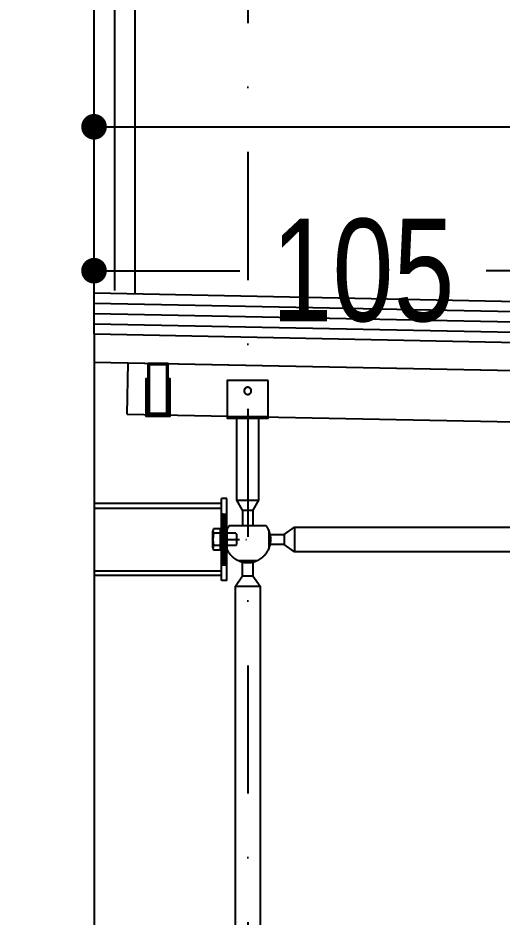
# Model space of a CAD drawing. Header units: centimetres. Extents: x 77182 to 116086, y 20619 to 33555.
# Drawn here: x 81714.2 to 81808.7, y 22649.7 to 22825.2 of the extents above; entities that cross this region are included whole.
import ezdxf

# ---------------------------------------------------------------- set-up
doc = ezdxf.new("R2010")
doc.units = ezdxf.units.CM
doc.header["$LTSCALE"] = 100
doc.linetypes.add('DASHDOT2', pattern=[0.5, 0.25, -0.125, 0, -0.125])
doc.linetypes.add('HIDDEN', pattern=[9.525, 6.35, -3.175])
for name, color, linetype in [('A-ANNO-DIMS', 187, 'Continuous'), ('A-ANNO-GRID', 155, 'DASHDOT2'), ('A-ELEV-01', 255, 'Continuous'), ('A-ELEV-02', 253, 'Continuous'), ('A-WALL-INSL', 249, 'Continuous'), ('A-WALL-SNWPNL', 200, 'Continuous'), ('K_TRAPEZ ÇATI', 114, 'Continuous'), ('S-STEL', 3, 'Continuous')]:
    doc.layers.add(name, color=color, linetype=linetype)
doc.layers.add('cephetutucu', color=8, linetype='Continuous', lineweight=25)
doc.styles.add('Fields_100', font='act_simplex.shx', dxfattribs={"width": 0.8, "height": 20})
doc.linetypes.add('BATTING', pattern='A,0.00254,-2.54,[134,ltypeshp.shx,S=2.54,R=0,X=-2.54,Y=0],-5.08,[134,ltypeshp.shx,S=2.54,R=180,X=2.54,Y=0],-2.54', length=10.16254)
doc.dimstyles.new('FIELDS_100', dxfattribs={"dimscale": 0, "dimtxt": 20, "dimasz": 5, "dimexe": 5, "dimexo": 5, "dimgap": 5, "dimtad": 0, "dimdec": 0, "dimzin": 0, "dimdsep": 46, "dimtxsty": 'Fields_100', "dimblk": 'DOT', "dimcen": 0.09, "dimclrt": 50, "dimadec": 0, "dimazin": 0, "dimtfac": 1, "dimtdec": 0, "dimtix": 1, "dimtofl": 0, "dimtmove": 1, "dimatfit": 3, "dimfxl": 5, "dimfxlon": 1, "dimtolj": 1, "dimtzin": 0, "dimarcsym": 0})
pattern_1 = [(225, (292.73155, 1032.0001), (0.088388348, -0.088388348), [])]

# ---------------------------------------------------------------- blocks, each defined once
blk = doc.blocks.new('A$C9ce80890')
at = {"layer": 'cephetutucu'}
h = blk.add_hatch(dxfattribs=at)
h.set_pattern_fill('ANSI31', color=256, angle=180)
h.set_pattern_definition(pattern_1)
h.paths.add_polyline_path([(41, 68), (51, 68), (51, 80), (41, 80)])
h.paths.add_polyline_path([(41, 30), (51, 30), (51, 68), (41, 68)])
h.paths.add_polyline_path([(41, 80), (51, 80), (51, 92), (41, 92)])
h.paths.add_polyline_path([(41, 92), (51, 92), (51, 130), (41, 130)])
h = blk.add_hatch(dxfattribs=at)
h.set_pattern_fill('ANSI31', color=256, angle=180)
h.set_pattern_definition(pattern_1)
h.paths.add_polyline_path([(41, 68), (51, 68), (51, 80), (41, 80)])
h.paths.add_polyline_path([(41, 67), (51, 67), (51, 68), (41, 68)])
h.paths.add_polyline_path([(41, 80), (51, 80), (51, 92), (41, 92)])
h.paths.add_polyline_path([(41, 92), (51, 92), (51, 93), (41, 93)])
for p, q in [((41, 160), (51, 160)), ((41, 160), (41, 0)), ((51, 160), (51, 0)), ((51, 150), (300, 150)), ((300, 141.2), (51, 141.2)), ((23, 92), (21, 90)), ((21, 90), (21, 70)), ((23, 92), (68, 92)), ((41, 55), (41, 105)), ((41, 101.8), (41, 58.2)), ((41, 98.5), (41, 61.5)), ((41, 93), (51, 93)), ((51, 102), (53, 102)), ((51, 58), (51, 102)), ((53, 102), (53, 58)), ((53, 101), (67, 101)), ((53, 101), (53, 59)), ((68, 96.5), (68, 63.5)), ((23, 68), (21, 70)), ((23, 68), (67, 68)), ((41, 67), (51, 67)), ((51, 58), (53, 58)), ((53, 59), (67, 59)), ((68, 68), (68, 63.5)), ((300, 18.8), (51, 18.8)), ((41, 0), (51, 0)), ((51, 10), (300, 10))]:
    blk.add_line(p, q, dxfattribs=at)
at = {"layer": 'cephetutucu', "linetype": 'DASHDOT2'}
blk.add_line((41, 80), (0, 80), dxfattribs=at)
at = {"layer": 'cephetutucu'}
for centre, radius, start, end in [((57.4, 96.5), 10.6, 334.9424, 25.0576), ((-4.5, 80), 72.5, 350.4727, 9.5273), ((57.4, 63.5), 10.6, 334.9424, 25.0576)]:
    blk.add_arc(centre, radius, start, end, dxfattribs=at)
blk = doc.blocks.new('_Dot')
at = {"color": 0, "linetype": 'ByBlock', "lineweight": -2}
blk.add_line((-0.5, 0), (-1, 0), dxfattribs=at)
at = {"color": 0, "linetype": 'ByBlock', "const_width": 0.5}
blk.add_lwpolyline([(-0.25, 0, 1), (0.25, 0, 1)], format="xyb", close=True, dxfattribs=at)
blk = doc.blocks.new('*D93')
at = {"layer": 'A-ANNO-DIMS', "color": 0, "lineweight": -2, "transparency": 16777216}
for p, q in [((81729.04, 22798.93), (81729.04, 22808.93)), ((82021.58, 22798.93), (82021.58, 22808.93)), ((81734.04, 22803.93), (81849.74, 22803.93)), ((82016.58, 22803.93), (81900.88, 22803.93))]:
    blk.add_line(p, q, dxfattribs=at)
at = {"layer": 'DEFPOINTS', "color": 0, "transparency": 16777216}
for p in [(82021.58, 22803.93), (81729.04, 22765.51), (82021.58, 22759.66)]:
    blk.add_point(p, dxfattribs=at)
at = {"layer": 'A-ANNO-DIMS', "color": 0, "lineweight": -2, "transparency": 16777216, "xscale": 5, "yscale": 5, "zscale": 5, "rotation": 180}
blk.add_blockref('_Dot', (81729.04, 22803.93), dxfattribs=at)
at = {"layer": 'A-ANNO-DIMS', "color": 0, "lineweight": -2, "transparency": 16777216, "xscale": 5, "yscale": 5, "zscale": 5}
blk.add_blockref('_Dot', (82021.58, 22803.93), dxfattribs=at)
at = {"layer": 'A-ANNO-DIMS', "color": 50, "transparency": 16777216, "insert": (81875.31, 22803.93), "char_height": 20, "attachment_point": 5, "style": 'Fields_100'}
blk.add_mtext('\\A1;293', dxfattribs=at)
blk = doc.blocks.new('*D94')
at = {"layer": 'A-ANNO-DIMS', "color": 0, "lineweight": -2, "transparency": 16777216}
for p, q in [((81729.04, 22770.85), (81729.04, 22780.85)), ((81834.04, 22771.53), (81834.04, 22780.85)), ((81734.04, 22775.85), (81757.5, 22775.85)), ((81829.04, 22775.85), (81805.59, 22775.85))]:
    blk.add_line(p, q, dxfattribs=at)
at = {"layer": 'DEFPOINTS', "color": 0, "transparency": 16777216}
for p in [(81834.04, 22775.85), (81729.04, 22765.51), (81834.04, 22766.53)]:
    blk.add_point(p, dxfattribs=at)
at = {"layer": 'A-ANNO-DIMS', "color": 0, "lineweight": -2, "transparency": 16777216, "xscale": 5, "yscale": 5, "zscale": 5, "rotation": 180}
blk.add_blockref('_Dot', (81729.04, 22775.85), dxfattribs=at)
at = {"layer": 'A-ANNO-DIMS', "color": 0, "lineweight": -2, "transparency": 16777216, "xscale": 5, "yscale": 5, "zscale": 5}
blk.add_blockref('_Dot', (81834.04, 22775.85), dxfattribs=at)
at = {"layer": 'A-ANNO-DIMS', "color": 50, "transparency": 16777216, "insert": (81781.54, 22775.85), "char_height": 20, "attachment_point": 5, "style": 'Fields_100'}
blk.add_mtext('\\A1;105', dxfattribs=at)
blk = doc.blocks.new('*D87')
at = {"layer": 'A-ANNO-DIMS', "color": 0, "lineweight": -2, "transparency": 16777216}
for p, q in [((81690.96, 22763.33), (81680.96, 22763.33)), ((81685.96, 22758.33), (81685.96, 22338.7)), ((81685.96, 21867.92), (81685.96, 22287.56)), ((81690.96, 21862.92), (81680.96, 21862.92))]:
    blk.add_line(p, q, dxfattribs=at)
at = {"layer": 'DEFPOINTS', "color": 0, "transparency": 16777216}
for p in [(81829.95, 22763.33), (81685.96, 21862.92), (81829.95, 21862.92)]:
    blk.add_point(p, dxfattribs=at)
at = {"layer": 'A-ANNO-DIMS', "color": 0, "lineweight": -2, "transparency": 16777216, "xscale": 5, "yscale": 5, "zscale": 5}
for p, rotation in [((81685.96, 22763.33), 90), ((81685.96, 21862.92), 270)]:
    blk.add_blockref('_Dot', p, dxfattribs=dict(at, rotation=rotation))
at = {"layer": 'A-ANNO-DIMS', "color": 50, "transparency": 16777216, "insert": (81685.96, 22313.13), "char_height": 20, "attachment_point": 5, "rotation": 90, "style": 'Fields_100'}
blk.add_mtext('\\A1;900', dxfattribs=at)

msp = doc.modelspace()

# ---------------------------------------------------------------- linework, layer by layer
at = {"layer": 'A-ANNO-GRID'}
msp.add_line((81759.07, 23450.33), (81759.07, 21881.86), dxfattribs=at)
at = {"layer": 'A-ELEV-01'}
msp.add_line((81729.04, 22763.51), (81729.04, 22460.41), dxfattribs=at)
for points in [[(81735.48, 22747.88), (81735.68, 22757.88)], [(81735.48, 22747.88), (81735.68, 22757.88)], [(81735.68, 22757.88), (81834.04, 22755.91)], [(81735.48, 22747.88), (81834.04, 22745.91)]]:
    msp.add_lwpolyline(points, dxfattribs=at)
at = {"layer": 'A-ELEV-02'}
for points in [[(81743.63, 22747.76), (81739.43, 22747.76), (81739.43, 22754.76), (81739.13, 22754.76), (81739.13, 22747.46), (81743.93, 22747.46), (81743.93, 22754.76), (81743.63, 22754.76)], [(81763.04, 22754.41), (81755.04, 22754.41), (81755.04, 22747.11), (81763.04, 22747.11)], [(81759.74, 22752.41), (81759.74, 22752.42), (81759.74, 22752.44), (81759.74, 22752.45), (81759.74, 22752.47), (81759.74, 22752.49), (81759.74, 22752.5), (81759.73, 22752.52), (81759.73, 22752.53), (81759.73, 22752.55), (81759.72, 22752.57), (81759.72, 22752.58), (81759.72, 22752.6), (81759.71, 22752.62), (81759.71, 22752.63), (81759.7, 22752.65), (81759.69, 22752.66), (81759.69, 22752.68), (81759.68, 22752.7), (81759.67, 22752.71), (81759.66, 22752.73), (81759.66, 22752.74), (81759.65, 22752.76), (81759.64, 22752.77), (81759.63, 22752.79), (81759.62, 22752.8), (81759.61, 22752.82), (81759.6, 22752.83), (81759.59, 22752.85), (81759.58, 22752.86), (81759.56, 22752.88), (81759.55, 22752.89), (81759.54, 22752.9), (81759.53, 22752.91), (81759.51, 22752.93), (81759.5, 22752.94), (81759.48, 22752.95), (81759.47, 22752.96), (81759.46, 22752.97), (81759.44, 22752.98), (81759.43, 22752.99), (81759.41, 22753), (81759.4, 22753.01), (81759.38, 22753.02), (81759.36, 22753.03), (81759.35, 22753.04), (81759.33, 22753.04), (81759.32, 22753.05), (81759.3, 22753.06), (81759.28, 22753.06), (81759.27, 22753.07), (81759.25, 22753.08), (81759.24, 22753.08), (81759.22, 22753.08), (81759.2, 22753.09), (81759.19, 22753.09), (81759.17, 22753.1), (81759.15, 22753.1), (81759.14, 22753.1), (81759.12, 22753.1), (81759.11, 22753.1), (81759.09, 22753.11), (81759.07, 22753.11), (81759.06, 22753.11), (81759.04, 22753.11), (81759.03, 22753.11), (81759.01, 22753.11), (81759, 22753.11), (81758.98, 22753.1), (81758.96, 22753.1), (81758.95, 22753.1), (81758.93, 22753.1), (81758.92, 22753.1), (81758.9, 22753.09), (81758.88, 22753.09), (81758.87, 22753.08), (81758.85, 22753.08), (81758.83, 22753.08), (81758.82, 22753.07), (81758.8, 22753.06), (81758.79, 22753.06), (81758.77, 22753.05), (81758.75, 22753.04), (81758.74, 22753.04), (81758.72, 22753.03), (81758.71, 22753.02), (81758.69, 22753.01), (81758.68, 22753), (81758.66, 22752.99), (81758.65, 22752.98), (81758.63, 22752.97), (81758.62, 22752.96), (81758.6, 22752.95), (81758.59, 22752.94), (81758.57, 22752.93), (81758.56, 22752.91), (81758.55, 22752.9), (81758.54, 22752.89), (81758.52, 22752.88), (81758.51, 22752.86), (81758.5, 22752.85), (81758.49, 22752.83), (81758.48, 22752.82), (81758.47, 22752.8), (81758.46, 22752.79), (81758.45, 22752.77), (81758.44, 22752.76), (81758.43, 22752.74), (81758.42, 22752.73), (81758.41, 22752.71), (81758.41, 22752.7), (81758.4, 22752.68), (81758.39, 22752.66), (81758.39, 22752.65), (81758.38, 22752.63), (81758.38, 22752.62), (81758.37, 22752.6), (81758.37, 22752.58), (81758.36, 22752.57), (81758.36, 22752.55), (81758.35, 22752.53), (81758.35, 22752.52), (81758.35, 22752.5), (81758.35, 22752.49), (81758.35, 22752.47), (81758.34, 22752.45), (81758.34, 22752.44), (81758.34, 22752.42), (81758.34, 22752.41), (81758.34, 22752.39), (81758.34, 22752.38), (81758.34, 22752.36), (81758.35, 22752.34), (81758.35, 22752.33), (81758.35, 22752.31), (81758.35, 22752.3), (81758.35, 22752.28), (81758.36, 22752.26), (81758.36, 22752.25), (81758.37, 22752.23), (81758.37, 22752.21), (81758.38, 22752.2), (81758.38, 22752.18), (81758.39, 22752.17), (81758.39, 22752.15), (81758.4, 22752.13), (81758.41, 22752.12), (81758.41, 22752.1), (81758.42, 22752.09), (81758.43, 22752.07), (81758.44, 22752.05), (81758.45, 22752.04), (81758.46, 22752.02), (81758.47, 22752.01), (81758.48, 22751.99), (81758.49, 22751.98), (81758.5, 22751.97), (81758.51, 22751.95), (81758.52, 22751.94), (81758.54, 22751.92), (81758.55, 22751.91), (81758.56, 22751.9), (81758.57, 22751.89), (81758.59, 22751.88), (81758.6, 22751.86), (81758.62, 22751.85), (81758.63, 22751.84), (81758.65, 22751.83), (81758.66, 22751.82), (81758.68, 22751.81), (81758.69, 22751.8), (81758.71, 22751.79), (81758.72, 22751.79), (81758.74, 22751.78), (81758.75, 22751.77), (81758.77, 22751.76), (81758.79, 22751.76), (81758.8, 22751.75), (81758.82, 22751.74), (81758.83, 22751.74), (81758.85, 22751.73), (81758.87, 22751.73), (81758.88, 22751.73), (81758.9, 22751.72), (81758.92, 22751.72), (81758.93, 22751.72), (81758.95, 22751.71), (81758.96, 22751.71), (81758.98, 22751.71), (81759, 22751.71), (81759.01, 22751.71), (81759.03, 22751.71), (81759.04, 22751.71), (81759.06, 22751.71), (81759.07, 22751.71), (81759.09, 22751.71), (81759.11, 22751.71), (81759.12, 22751.71), (81759.14, 22751.71), (81759.15, 22751.72), (81759.17, 22751.72), (81759.19, 22751.72), (81759.2, 22751.73), (81759.22, 22751.73), (81759.24, 22751.73), (81759.25, 22751.74), (81759.27, 22751.74), (81759.28, 22751.75), (81759.3, 22751.76), (81759.32, 22751.76), (81759.33, 22751.77), (81759.35, 22751.78), (81759.36, 22751.79), (81759.38, 22751.79), (81759.4, 22751.8), (81759.41, 22751.81), (81759.43, 22751.82), (81759.44, 22751.83), (81759.46, 22751.84), (81759.47, 22751.85), (81759.48, 22751.86), (81759.5, 22751.88), (81759.51, 22751.89), (81759.53, 22751.9), (81759.54, 22751.91), (81759.55, 22751.92), (81759.56, 22751.94), (81759.58, 22751.95), (81759.59, 22751.97), (81759.6, 22751.98), (81759.61, 22751.99), (81759.62, 22752.01), (81759.63, 22752.02), (81759.64, 22752.04), (81759.65, 22752.05), (81759.66, 22752.07), (81759.66, 22752.09), (81759.67, 22752.1), (81759.68, 22752.12), (81759.69, 22752.13), (81759.69, 22752.15), (81759.7, 22752.17), (81759.71, 22752.18), (81759.71, 22752.2), (81759.72, 22752.21), (81759.72, 22752.23), (81759.72, 22752.25), (81759.73, 22752.26), (81759.73, 22752.28), (81759.73, 22752.3), (81759.74, 22752.31), (81759.74, 22752.33), (81759.74, 22752.34), (81759.74, 22752.36), (81759.74, 22752.38), (81759.74, 22752.39)]]:
    msp.add_lwpolyline(points, close=True, dxfattribs=at)
for points in [[(81739.13, 22753.46), (81739.43, 22753.46)], [(81743.63, 22753.46), (81743.93, 22753.46)], [(81739.13, 22752.06), (81739.43, 22752.06)], [(81743.63, 22752.06), (81743.93, 22752.06)], [(81756.92, 22731.11), (81756.92, 22747.11)], [(81761.16, 22747.11), (81761.16, 22731.11)], [(81758.04, 22729.11), (81756.92, 22731.11)], [(81756.92, 22731.11), (81761.16, 22731.11)], [(81761.16, 22731.11), (81760.04, 22729.11)], [(81758.04, 22729.11), (81758.04, 22726.11)], [(81758.04, 22729.11), (81760.04, 22729.11)], [(81760.04, 22729.11), (81760.04, 22726.11)], [(81755.44, 22726.11), (81755.36, 22725.99), (81755.27, 22725.86), (81755.19, 22725.74), (81755.12, 22725.6), (81755.04, 22725.47), (81754.97, 22725.33), (81754.91, 22725.19), (81754.85, 22725.05), (81754.8, 22724.9), (81754.77, 22724.82), (81754.75, 22724.75), (81754.72, 22724.67), (81754.7, 22724.6), (81754.68, 22724.52), (81754.66, 22724.44), (81754.65, 22724.36), (81754.63, 22724.29), (81754.61, 22724.21), (81754.6, 22724.13), (81754.59, 22724.05), (81754.58, 22723.97), (81754.57, 22723.89), (81754.56, 22723.81), (81754.55, 22723.73), (81754.55, 22723.65), (81754.55, 22723.57), (81754.54, 22723.49), (81754.54, 22723.41), (81754.54, 22723.33), (81754.55, 22723.26), (81754.55, 22723.18), (81754.55, 22723.1), (81754.56, 22723.02), (81754.57, 22722.94), (81754.58, 22722.86), (81754.59, 22722.78), (81754.6, 22722.7), (81754.63, 22722.55), (81754.66, 22722.4), (81754.7, 22722.25), (81754.74, 22722.1), (81754.79, 22721.95), (81754.84, 22721.81), (81754.89, 22721.67), (81754.95, 22721.53), (81755.02, 22721.4), (81755.09, 22721.26), (81755.16, 22721.13), (81755.24, 22721.01), (81755.32, 22720.88), (81755.41, 22720.75), (81755.5, 22720.63), (81755.6, 22720.51), (81755.71, 22720.39), (81755.81, 22720.28), (81755.87, 22720.22), (81755.92, 22720.17), (81755.98, 22720.11), (81756.04, 22720.06), (81756.1, 22720.01), (81756.16, 22719.95), (81756.22, 22719.9), (81756.28, 22719.85), (81756.35, 22719.81), (81756.41, 22719.76), (81756.48, 22719.71), (81756.54, 22719.67), (81756.61, 22719.62), (81756.68, 22719.58), (81756.75, 22719.54), (81756.81, 22719.5), (81756.88, 22719.46), (81756.95, 22719.42), (81757.03, 22719.39), (81757.1, 22719.35), (81757.17, 22719.32), (81757.24, 22719.29), (81757.32, 22719.25), (81757.39, 22719.22), (81757.46, 22719.2), (81757.54, 22719.17), (81757.61, 22719.14), (81757.69, 22719.12), (81757.84, 22719.07), (81757.99, 22719.03), (81758.14, 22719), (81758.29, 22718.97), (81758.44, 22718.95), (81758.59, 22718.93), (81758.75, 22718.92), (81758.89, 22718.91), (81759.04, 22718.91), (81759.19, 22718.91), (81759.34, 22718.92), (81759.49, 22718.93), (81759.64, 22718.95), (81759.79, 22718.97), (81759.95, 22719), (81760.1, 22719.03), (81760.25, 22719.07), (81760.4, 22719.12), (81760.47, 22719.14), (81760.55, 22719.17), (81760.62, 22719.2), (81760.7, 22719.22), (81760.77, 22719.25), (81760.84, 22719.29), (81760.92, 22719.32), (81760.99, 22719.35), (81761.06, 22719.39), (81761.13, 22719.42), (81761.2, 22719.46), (81761.27, 22719.5), (81761.34, 22719.54), (81761.41, 22719.58), (81761.48, 22719.62), (81761.54, 22719.67), (81761.61, 22719.71), (81761.67, 22719.76), (81761.74, 22719.81), (81761.8, 22719.85), (81761.86, 22719.9), (81761.93, 22719.95), (81761.99, 22720.01), (81762.05, 22720.06), (81762.1, 22720.11), (81762.16, 22720.17), (81762.22, 22720.22), (81762.27, 22720.28), (81762.38, 22720.39), (81762.48, 22720.51), (81762.58, 22720.63), (81762.68, 22720.75), (81762.76, 22720.88), (81762.85, 22721.01), (81762.93, 22721.13), (81763, 22721.26), (81763.07, 22721.4), (81763.13, 22721.53), (81763.19, 22721.67), (81763.25, 22721.81), (81763.3, 22721.95), (81763.35, 22722.1), (81763.39, 22722.25), (81763.43, 22722.4), (81763.46, 22722.55), (81763.49, 22722.7), (81763.5, 22722.78), (81763.51, 22722.86), (81763.52, 22722.94), (81763.53, 22723.02), (81763.53, 22723.1), (81763.54, 22723.18), (81763.54, 22723.26), (81763.54, 22723.33), (81763.54, 22723.41), (81763.54, 22723.49), (81763.54, 22723.57), (81763.54, 22723.65), (81763.53, 22723.73), (81763.53, 22723.81), (81763.52, 22723.89), (81763.51, 22723.97), (81763.5, 22724.05), (81763.49, 22724.13), (81763.47, 22724.21), (81763.46, 22724.29), (81763.44, 22724.36), (81763.42, 22724.44), (81763.4, 22724.52), (81763.38, 22724.6), (81763.36, 22724.67), (81763.34, 22724.75), (81763.32, 22724.82), (81763.29, 22724.9), (81763.24, 22725.05), (81763.18, 22725.19), (81763.11, 22725.33), (81763.04, 22725.47), (81762.97, 22725.6), (81762.89, 22725.74), (81762.81, 22725.86), (81762.73, 22725.99), (81762.64, 22726.11)], [(81755.44, 22726.11), (81762.64, 22726.11)], [(81763.14, 22724.41), (81766.14, 22724.41), (81768.14, 22725.82), (81908.28, 22725.82), (81910.28, 22724.41), (81913.28, 22724.41)], [(81763.14, 22725.26), (81763.14, 22721.55)], [(81768.14, 22725.82), (81768.14, 22720.99)], [(81766.14, 22724.41), (81766.14, 22722.41)], [(81913.28, 22722.41), (81910.28, 22722.41), (81908.28, 22720.99), (81768.14, 22720.99), (81766.14, 22722.41), (81763.14, 22722.41)], [(81758.04, 22562.51), (81758.04, 22565.51), (81756.63, 22567.51), (81756.63, 22714.31), (81758.04, 22716.31), (81758.04, 22719.31)], [(81757.19, 22719.31), (81760.9, 22719.31)], [(81760.04, 22719.31), (81760.04, 22716.31), (81761.46, 22714.31), (81761.46, 22567.51), (81760.04, 22565.51), (81760.04, 22562.51)], [(81758.04, 22716.31), (81760.04, 22716.31)], [(81756.63, 22714.31), (81761.46, 22714.31)]]:
    msp.add_lwpolyline(points, dxfattribs=at)
at = {"layer": 'A-ELEV-02', "linetype": 'HIDDEN', "ltscale": 0.1}
msp.add_lwpolyline([(81755.04, 22747.41), (81763.04, 22747.41)], dxfattribs=at)
at = {"layer": 'A-WALL-INSL', "linetype": 'BATTING', "ltscale": 0.004}
msp.add_lwpolyline([(81733.04, 22835.41), (81733.04, 22771.96)], dxfattribs=at)
at = {"layer": 'A-WALL-INSL'}
for points in [[(81737.04, 22771.42), (81737.04, 22835.41)], [(81729.04, 22771.51), (81834.04, 22769.41)], [(81729.04, 22767.51), (81834.04, 22765.41)]]:
    msp.add_lwpolyline(points, dxfattribs=at)
at = {"layer": 'A-WALL-INSL', "linetype": 'BATTING', "ltscale": 0.002}
for points in [[(81729.04, 22769.51), (81834.08, 22767.41)], [(81729.04, 22765.51), (81834.08, 22763.41)]]:
    msp.add_lwpolyline(points, dxfattribs=at)
at = {"layer": 'A-WALL-SNWPNL', "ltscale": 100}
msp.add_line((81729.04, 22763.51), (81729.04, 22827.41), dxfattribs=at)
msp.add_lwpolyline([(81729.04, 22763.51), (81834.04, 22761.41)], dxfattribs=at)
at = {"layer": 'K_TRAPEZ ÇATI', "ltscale": 100}
msp.add_lwpolyline([(81729.04, 22758.01), (81834.04, 22755.91)], dxfattribs=at)
at = {"layer": 'S-STEL'}
for points in [[(81739.53, 22747.76), (81743.53, 22747.76), (81743.53, 22757.76), (81739.53, 22757.76)], [(81739.83, 22748.06), (81743.23, 22748.06), (81743.23, 22757.46), (81739.83, 22757.46)]]:
    msp.add_lwpolyline(points, close=True, dxfattribs=at)

# ---------------------------------------------------------------- block references
at = {"layer": 'cephetutucu', "xscale": 0.1, "yscale": 0.1, "zscale": 0.1, "rotation": 180}
msp.add_blockref('A$C9ce80890', (81759.04, 22731.41), dxfattribs=at)

# ---------------------------------------------------------------- dimensions: what is measured, and where the dimension line sits
at = {"layer": 'A-ANNO-DIMS'}
for base, p2, picture, middle in [((82021.58, 22803.93), (82021.58, 22759.66), '*D93', (81875.31, 22803.93)), ((81834.04, 22775.85), (81834.04, 22766.53), '*D94', (81781.54, 22775.85))]:
    dim = msp.add_linear_dim(base=base, p1=(81729.04, 22765.51), p2=p2, dimstyle='FIELDS_100', override={"dimscale": 1}, dxfattribs=at)
    dim.commit()
    dim.dimension.update_dxf_attribs({"geometry": picture, "text_midpoint": middle})
dim = msp.add_linear_dim(base=(81685.96, 21862.92), p1=(81829.95, 22763.33), p2=(81829.95, 21862.92), angle=90, dimstyle='FIELDS_100', override={"dimscale": 1}, dxfattribs=at)
dim.commit()
dim.dimension.update_dxf_attribs({"geometry": '*D87', "text_midpoint": (81685.96, 22313.13)})

doc.saveas('drawing.dxf')
